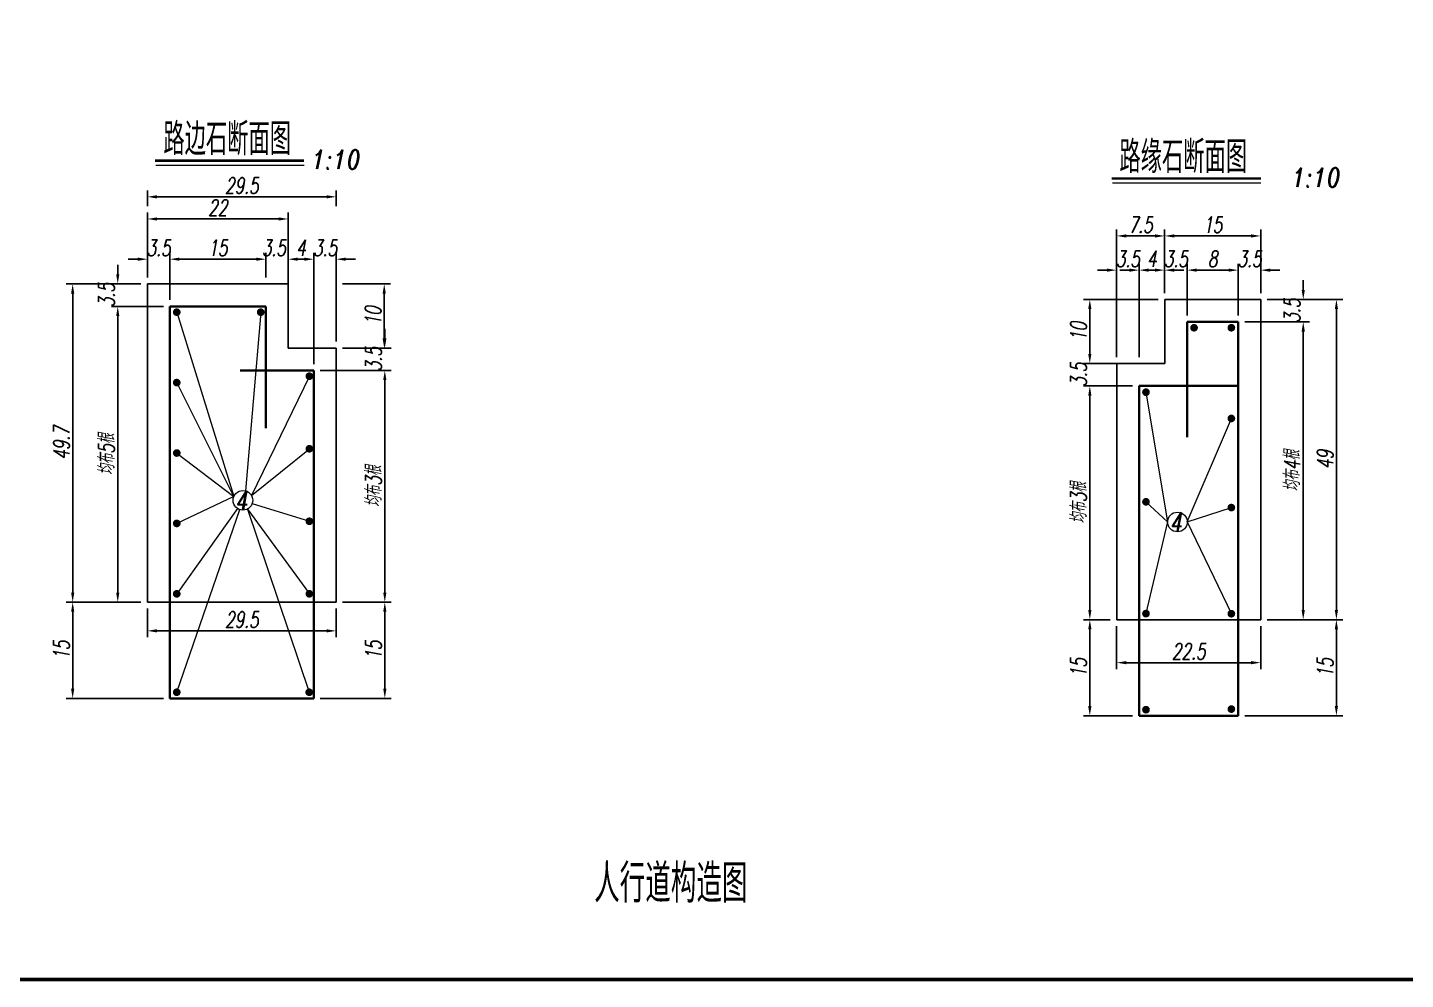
# Model space of a CAD drawing. Header units: millimetres. Extents: x -24082 to -8318, y -18393 to -12453.
# Drawn here: x -17461.1 to -17245.9, y -12750.1 to -12601.5 of the extents above; entities that cross this region are included whole.
import ezdxf
from ezdxf.enums import TextEntityAlignment as Align

# ---------------------------------------------------------------- set-up
doc = ezdxf.new("R2010")
doc.units = ezdxf.units.MM
doc.header["$LTSCALE"] = 12
doc.layers.add('TK', color=2, linetype='Continuous')
doc.layers.add('图框', color=5, linetype='Continuous')
doc.layers.add('表格_文字', color=3, linetype='Continuous', lineweight=13)
doc.layers.add('钢筋线', color=5, linetype='Continuous', lineweight=35)
doc.styles.add('ffdb', font='italc1.shx', dxfattribs={"width": 0.7, "bigfont": 'fsdb.shx'})
doc.styles.add('tk', font='fsdb_e.shx', dxfattribs={"width": 0.75, "bigfont": 'fsdb.shx'})
doc.dimstyles.new('比例10', dxfattribs={"dimtxt": 2.5, "dimasz": 1.5, "dimexe": 1, "dimexo": 1, "dimgap": 0.5, "dimtad": 1, "dimdec": 1, "dimdsep": 46, "dimtxsty": 'ffdb', "dimcen": 0, "dimclrd": 3, "dimclre": 3, "dimclrt": 3, "dimadec": 0, "dimazin": 0, "dimtfac": 2.5, "dimtdec": 1, "dimtofl": 0, "dimtmove": 0, "dimatfit": 3, "dimfxl": 1, "dimtolj": 1, "dimtzin": 0, "dimarcsym": 0})

# ---------------------------------------------------------------- blocks, each defined once
blk = doc.blocks.new('*D564')
at = {"color": 3, "lineweight": -2, "ltscale": 10}
for p, q in [((-17442.39, -12640.51), (-17442.39, -12636.64)), ((-17438.89, -12644.01), (-17438.89, -12636.64)), ((-17443.89, -12637.64), (-17445.39, -12637.64)), ((-17437.39, -12637.64), (-17435.89, -12637.64))]:
    blk.add_line(p, q, dxfattribs=at)
at = {"color": 3, "ltscale": 10}
for points in [[(-17443.89, -12637.39), (-17443.89, -12637.89), (-17442.39, -12637.64)], [(-17437.39, -12637.39), (-17437.39, -12637.89), (-17438.89, -12637.64)]]:
    blk.add_solid(points, dxfattribs=at)
at = {"layer": 'Defpoints', "color": 0, "ltscale": 10}
for p in [(-17438.89, -12637.64), (-17442.39, -12641.51), (-17438.89, -12645.01)]:
    blk.add_point(p, dxfattribs=at)
at = {"color": 3, "ltscale": 10, "insert": (-17440.64, -12635.89), "char_height": 2.5, "attachment_point": 5, "style": 'ffdb'}
blk.add_mtext('\\A1;3.5', dxfattribs=at)
blk = doc.blocks.new('*D565')
at = {"color": 3, "lineweight": -2, "ltscale": 10}
for p, q in [((-17438.89, -12644.01), (-17438.89, -12636.64)), ((-17423.89, -12640.51), (-17423.89, -12636.64)), ((-17437.39, -12637.64), (-17425.39, -12637.64))]:
    blk.add_line(p, q, dxfattribs=at)
at = {"color": 3, "ltscale": 10}
for points in [[(-17437.39, -12637.39), (-17437.39, -12637.89), (-17438.89, -12637.64)], [(-17425.39, -12637.39), (-17425.39, -12637.89), (-17423.89, -12637.64)]]:
    blk.add_solid(points, dxfattribs=at)
at = {"layer": 'Defpoints', "color": 0, "ltscale": 10}
for p in [(-17423.89, -12637.64), (-17423.89, -12641.51), (-17438.89, -12645.01)]:
    blk.add_point(p, dxfattribs=at)
at = {"color": 3, "ltscale": 10, "insert": (-17431.39, -12635.89), "char_height": 2.5, "attachment_point": 5, "style": 'ffdb'}
blk.add_mtext('\\A1;15', dxfattribs=at)
blk = doc.blocks.new('*D566')
at = {"color": 3, "lineweight": -2, "ltscale": 10}
for p, q in [((-17423.89, -12640.51), (-17423.89, -12636.64)), ((-17420.39, -12644.01), (-17420.39, -12636.64)), ((-17425.39, -12637.64), (-17426.89, -12637.64)), ((-17418.89, -12637.64), (-17417.39, -12637.64))]:
    blk.add_line(p, q, dxfattribs=at)
at = {"color": 3, "ltscale": 10}
for points in [[(-17425.39, -12637.39), (-17425.39, -12637.89), (-17423.89, -12637.64)], [(-17418.89, -12637.39), (-17418.89, -12637.89), (-17420.39, -12637.64)]]:
    blk.add_solid(points, dxfattribs=at)
at = {"layer": 'Defpoints', "color": 0, "ltscale": 10}
for p in [(-17423.89, -12637.64), (-17423.89, -12641.51), (-17420.39, -12645.01)]:
    blk.add_point(p, dxfattribs=at)
at = {"color": 3, "ltscale": 10, "insert": (-17422.64, -12635.89), "char_height": 2.5, "attachment_point": 5, "style": 'ffdb'}
blk.add_mtext('\\A1;3.5', dxfattribs=at)
blk = doc.blocks.new('*D567')
at = {"color": 3, "lineweight": -2, "ltscale": 10}
for p, q in [((-17447.02, -12640.01), (-17447.02, -12638.51)), ((-17443.39, -12641.51), (-17448.02, -12641.51)), ((-17439.89, -12645.01), (-17448.02, -12645.01)), ((-17447.02, -12646.51), (-17447.02, -12648.01))]:
    blk.add_line(p, q, dxfattribs=at)
at = {"color": 3, "ltscale": 10}
for points in [[(-17447.27, -12640.01), (-17446.77, -12640.01), (-17447.02, -12641.51)], [(-17447.27, -12646.51), (-17446.77, -12646.51), (-17447.02, -12645.01)]]:
    blk.add_solid(points, dxfattribs=at)
at = {"layer": 'Defpoints', "color": 0, "ltscale": 10}
for p in [(-17442.39, -12641.51), (-17447.02, -12645.01), (-17438.89, -12645.01)]:
    blk.add_point(p, dxfattribs=at)
at = {"color": 3, "ltscale": 10, "insert": (-17448.77, -12643.26), "char_height": 2.5, "attachment_point": 5, "rotation": 90, "style": 'ffdb'}
blk.add_mtext('\\A1;3.5', dxfattribs=at)
blk = doc.blocks.new('*D568')
at = {"color": 3, "lineweight": -2, "ltscale": 10}
for p, q in [((-17439.89, -12645.01), (-17448.02, -12645.01)), ((-17447.02, -12646.51), (-17447.02, -12689.71)), ((-17443.39, -12691.21), (-17448.02, -12691.21))]:
    blk.add_line(p, q, dxfattribs=at)
at = {"color": 3, "ltscale": 10}
for points in [[(-17447.27, -12646.51), (-17446.77, -12646.51), (-17447.02, -12645.01)], [(-17447.27, -12689.71), (-17446.77, -12689.71), (-17447.02, -12691.21)]]:
    blk.add_solid(points, dxfattribs=at)
at = {"layer": 'Defpoints', "color": 0, "ltscale": 10}
for p in [(-17438.89, -12645.01), (-17447.02, -12691.21), (-17442.39, -12691.21)]:
    blk.add_point(p, dxfattribs=at)
at = {"color": 3, "ltscale": 10, "insert": (-17448.77, -12668.11), "char_height": 2.5, "attachment_point": 5, "rotation": 90, "style": 'ffdb'}
blk.add_mtext('\\A1;均布5根', dxfattribs=at)
blk = doc.blocks.new('*D569')
at = {"color": 3, "lineweight": -2, "ltscale": 10}
for p, q in [((-17443.39, -12691.21), (-17455.06, -12691.21)), ((-17454.06, -12692.71), (-17454.06, -12704.73)), ((-17439.89, -12706.23), (-17455.06, -12706.23))]:
    blk.add_line(p, q, dxfattribs=at)
at = {"color": 3, "ltscale": 10}
for points in [[(-17454.31, -12692.71), (-17453.81, -12692.71), (-17454.06, -12691.21)], [(-17454.31, -12704.73), (-17453.81, -12704.73), (-17454.06, -12706.23)]]:
    blk.add_solid(points, dxfattribs=at)
at = {"layer": 'Defpoints', "color": 0, "ltscale": 10}
for p in [(-17442.39, -12691.21), (-17454.06, -12706.23), (-17438.89, -12706.23)]:
    blk.add_point(p, dxfattribs=at)
at = {"color": 3, "ltscale": 10, "insert": (-17455.81, -12698.72), "char_height": 2.5, "attachment_point": 5, "rotation": 90, "style": 'ffdb'}
blk.add_mtext('\\A1;15', dxfattribs=at)
blk = doc.blocks.new('*D570')
at = {"color": 3, "lineweight": -2, "ltscale": 10}
for p, q in [((-17270.98, -12647.44), (-17260.83, -12647.44)), ((-17261.83, -12648.94), (-17261.83, -12692.44)), ((-17267.48, -12693.94), (-17260.83, -12693.94))]:
    blk.add_line(p, q, dxfattribs=at)
at = {"color": 3, "ltscale": 10}
for points in [[(-17262.08, -12648.94), (-17261.58, -12648.94), (-17261.83, -12647.44)], [(-17262.08, -12692.44), (-17261.58, -12692.44), (-17261.83, -12693.94)]]:
    blk.add_solid(points, dxfattribs=at)
at = {"layer": 'Defpoints', "color": 0, "ltscale": 10}
for p in [(-17271.98, -12647.44), (-17268.48, -12693.94), (-17261.83, -12693.94)]:
    blk.add_point(p, dxfattribs=at)
at = {"color": 3, "ltscale": 10, "insert": (-17263.58, -12670.69), "char_height": 2.5, "attachment_point": 5, "rotation": 90, "style": 'ffdb'}
blk.add_mtext('\\A1;均布4根', dxfattribs=at)
blk = doc.blocks.new('*D571')
at = {"color": 3, "lineweight": -2, "ltscale": 10}
for p, q in [((-17267.48, -12693.94), (-17255.65, -12693.94)), ((-17256.65, -12695.44), (-17256.65, -12707.44)), ((-17270.98, -12708.94), (-17255.65, -12708.94))]:
    blk.add_line(p, q, dxfattribs=at)
at = {"color": 3, "ltscale": 10}
for points in [[(-17256.9, -12695.44), (-17256.4, -12695.44), (-17256.65, -12693.94)], [(-17256.9, -12707.44), (-17256.4, -12707.44), (-17256.65, -12708.94)]]:
    blk.add_solid(points, dxfattribs=at)
at = {"layer": 'Defpoints', "color": 0, "ltscale": 10}
for p in [(-17268.48, -12693.94), (-17271.98, -12708.94), (-17256.65, -12708.94)]:
    blk.add_point(p, dxfattribs=at)
at = {"color": 3, "ltscale": 10, "insert": (-17258.4, -12701.44), "char_height": 2.5, "attachment_point": 5, "rotation": 90, "style": 'ffdb'}
blk.add_mtext('\\A1;15', dxfattribs=at)
blk = doc.blocks.new('*D572')
at = {"color": 3, "lineweight": -2, "ltscale": 10}
for p, q in [((-17405.3, -12650.01), (-17405.3, -12648.51)), ((-17404.39, -12651.51), (-17404.3, -12651.51)), ((-17415.39, -12655.01), (-17404.3, -12655.01)), ((-17405.3, -12656.51), (-17405.3, -12658.01))]:
    blk.add_line(p, q, dxfattribs=at)
at = {"color": 3, "ltscale": 10}
for points in [[(-17405.55, -12650.01), (-17405.05, -12650.01), (-17405.3, -12651.51)], [(-17405.55, -12656.51), (-17405.05, -12656.51), (-17405.3, -12655.01)]]:
    blk.add_solid(points, dxfattribs=at)
at = {"layer": 'Defpoints', "color": 0, "ltscale": 10}
for p in [(-17405.39, -12651.51), (-17416.39, -12655.01), (-17405.3, -12655.01)]:
    blk.add_point(p, dxfattribs=at)
at = {"color": 3, "ltscale": 10, "insert": (-17407.05, -12653.26), "char_height": 2.5, "attachment_point": 5, "rotation": 90, "style": 'ffdb'}
blk.add_mtext('\\A1;3.5', dxfattribs=at)
blk = doc.blocks.new('*D573')
at = {"color": 3, "lineweight": -2, "ltscale": 10}
for p, q in [((-17415.39, -12655.01), (-17404.3, -12655.01)), ((-17405.3, -12656.51), (-17405.3, -12689.71)), ((-17411.89, -12691.21), (-17404.3, -12691.21))]:
    blk.add_line(p, q, dxfattribs=at)
at = {"color": 3, "ltscale": 10}
for points in [[(-17405.55, -12656.51), (-17405.05, -12656.51), (-17405.3, -12655.01)], [(-17405.55, -12689.71), (-17405.05, -12689.71), (-17405.3, -12691.21)]]:
    blk.add_solid(points, dxfattribs=at)
at = {"layer": 'Defpoints', "color": 0, "ltscale": 10}
for p in [(-17416.39, -12655.01), (-17412.89, -12691.21), (-17405.3, -12691.21)]:
    blk.add_point(p, dxfattribs=at)
at = {"color": 3, "ltscale": 10, "insert": (-17407.05, -12673.11), "char_height": 2.5, "attachment_point": 5, "rotation": 90, "style": 'ffdb'}
blk.add_mtext('\\A1;均布3根', dxfattribs=at)
blk = doc.blocks.new('*D574')
at = {"color": 3, "lineweight": -2, "ltscale": 10}
for p, q in [((-17411.89, -12691.21), (-17404.3, -12691.21)), ((-17405.3, -12692.71), (-17405.3, -12704.73)), ((-17415.39, -12706.23), (-17404.3, -12706.23))]:
    blk.add_line(p, q, dxfattribs=at)
at = {"color": 3, "ltscale": 10}
for points in [[(-17405.55, -12692.71), (-17405.05, -12692.71), (-17405.3, -12691.21)], [(-17405.55, -12704.73), (-17405.05, -12704.73), (-17405.3, -12706.23)]]:
    blk.add_solid(points, dxfattribs=at)
at = {"layer": 'Defpoints', "color": 0, "ltscale": 10}
for p in [(-17412.89, -12691.21), (-17416.39, -12706.23), (-17405.3, -12706.23)]:
    blk.add_point(p, dxfattribs=at)
at = {"color": 3, "ltscale": 10, "insert": (-17407.05, -12698.72), "char_height": 2.5, "attachment_point": 5, "rotation": 90, "style": 'ffdb'}
blk.add_mtext('\\A1;15', dxfattribs=at)
blk = doc.blocks.new('*D575')
at = {"color": 3, "lineweight": -2, "ltscale": 10}
for p, q in [((-17295.17, -12652.44), (-17295.17, -12650.94)), ((-17291.98, -12653.94), (-17296.17, -12653.94)), ((-17288.48, -12657.44), (-17296.17, -12657.44)), ((-17295.17, -12658.94), (-17295.17, -12660.44))]:
    blk.add_line(p, q, dxfattribs=at)
at = {"color": 3, "ltscale": 10}
for points in [[(-17295.42, -12652.44), (-17294.92, -12652.44), (-17295.17, -12653.94)], [(-17295.42, -12658.94), (-17294.92, -12658.94), (-17295.17, -12657.44)]]:
    blk.add_solid(points, dxfattribs=at)
at = {"layer": 'Defpoints', "color": 0, "ltscale": 10}
for p in [(-17290.98, -12653.94), (-17295.17, -12657.44), (-17287.48, -12657.44)]:
    blk.add_point(p, dxfattribs=at)
at = {"color": 3, "ltscale": 10, "insert": (-17296.92, -12655.69), "char_height": 2.5, "attachment_point": 5, "rotation": 90, "style": 'ffdb'}
blk.add_mtext('\\A1;3.5', dxfattribs=at)
blk = doc.blocks.new('*D576')
at = {"color": 3, "lineweight": -2, "ltscale": 10}
for p, q in [((-17288.48, -12657.44), (-17296.17, -12657.44)), ((-17295.17, -12658.94), (-17295.17, -12692.44)), ((-17291.98, -12693.94), (-17296.17, -12693.94))]:
    blk.add_line(p, q, dxfattribs=at)
at = {"color": 3, "ltscale": 10}
for points in [[(-17295.42, -12658.94), (-17294.92, -12658.94), (-17295.17, -12657.44)], [(-17295.42, -12692.44), (-17294.92, -12692.44), (-17295.17, -12693.94)]]:
    blk.add_solid(points, dxfattribs=at)
at = {"layer": 'Defpoints', "color": 0, "ltscale": 10}
for p in [(-17287.48, -12657.44), (-17295.17, -12693.94), (-17290.98, -12693.94)]:
    blk.add_point(p, dxfattribs=at)
at = {"color": 3, "ltscale": 10, "insert": (-17296.92, -12675.69), "char_height": 2.5, "attachment_point": 5, "rotation": 90, "style": 'ffdb'}
blk.add_mtext('\\A1;均布3根', dxfattribs=at)
blk = doc.blocks.new('*D577')
at = {"color": 3, "lineweight": -2, "ltscale": 10}
for p, q in [((-17291.98, -12693.94), (-17296.17, -12693.94)), ((-17295.17, -12695.44), (-17295.17, -12707.44)), ((-17288.48, -12708.94), (-17296.17, -12708.94))]:
    blk.add_line(p, q, dxfattribs=at)
at = {"color": 3, "ltscale": 10}
for points in [[(-17295.42, -12695.44), (-17294.92, -12695.44), (-17295.17, -12693.94)], [(-17295.42, -12707.44), (-17294.92, -12707.44), (-17295.17, -12708.94)]]:
    blk.add_solid(points, dxfattribs=at)
at = {"layer": 'Defpoints', "color": 0, "ltscale": 10}
for p in [(-17290.98, -12693.94), (-17295.17, -12708.94), (-17287.48, -12708.94)]:
    blk.add_point(p, dxfattribs=at)
at = {"color": 3, "ltscale": 10, "insert": (-17296.92, -12701.44), "char_height": 2.5, "attachment_point": 5, "rotation": 90, "style": 'ffdb'}
blk.add_mtext('\\A1;15', dxfattribs=at)
blk = doc.blocks.new('*D530')
at = {"color": 3, "lineweight": -2, "ltscale": 10}
for p, q in [((-17290.98, -12652.94), (-17290.98, -12638.35)), ((-17287.48, -12652.94), (-17287.48, -12638.35)), ((-17292.48, -12639.35), (-17293.98, -12639.35)), ((-17285.98, -12639.35), (-17284.48, -12639.35))]:
    blk.add_line(p, q, dxfattribs=at)
at = {"color": 3, "ltscale": 10}
for points in [[(-17292.48, -12639.1), (-17292.48, -12639.6), (-17290.98, -12639.35)], [(-17285.98, -12639.1), (-17285.98, -12639.6), (-17287.48, -12639.35)]]:
    blk.add_solid(points, dxfattribs=at)
at = {"layer": 'Defpoints', "color": 0, "ltscale": 10}
for p in [(-17287.48, -12639.35), (-17290.98, -12653.94), (-17287.48, -12653.94)]:
    blk.add_point(p, dxfattribs=at)
at = {"color": 3, "ltscale": 10, "insert": (-17289.23, -12637.6), "char_height": 2.5, "attachment_point": 5, "style": 'ffdb'}
blk.add_mtext('\\A1;3.5', dxfattribs=at)
blk = doc.blocks.new('*D531')
at = {"color": 3, "lineweight": -2, "ltscale": 10}
for p, q in [((-17287.48, -12651.94), (-17287.48, -12638.35)), ((-17283.48, -12642.94), (-17283.48, -12638.35)), ((-17288.98, -12639.35), (-17290.48, -12639.35)), ((-17281.98, -12639.35), (-17280.48, -12639.35))]:
    blk.add_line(p, q, dxfattribs=at)
at = {"color": 3, "ltscale": 10}
for points in [[(-17288.98, -12639.1), (-17288.98, -12639.6), (-17287.48, -12639.35)], [(-17281.98, -12639.1), (-17281.98, -12639.6), (-17283.48, -12639.35)]]:
    blk.add_solid(points, dxfattribs=at)
at = {"layer": 'Defpoints', "color": 0, "ltscale": 10}
for p in [(-17283.48, -12639.35), (-17283.48, -12643.94), (-17287.48, -12652.94)]:
    blk.add_point(p, dxfattribs=at)
at = {"color": 3, "ltscale": 10, "insert": (-17285.48, -12637.6), "char_height": 2.5, "attachment_point": 5, "style": 'ffdb'}
blk.add_mtext('\\A1;4', dxfattribs=at)
blk = doc.blocks.new('*D578')
at = {"color": 3, "lineweight": -2, "ltscale": 10}
for p, q in [((-17279.98, -12646.44), (-17279.98, -12638.35)), ((-17271.98, -12646.44), (-17271.98, -12638.35)), ((-17278.48, -12639.35), (-17273.48, -12639.35))]:
    blk.add_line(p, q, dxfattribs=at)
at = {"color": 3, "ltscale": 10}
for points in [[(-17278.48, -12639.1), (-17278.48, -12639.6), (-17279.98, -12639.35)], [(-17273.48, -12639.1), (-17273.48, -12639.6), (-17271.98, -12639.35)]]:
    blk.add_solid(points, dxfattribs=at)
at = {"layer": 'Defpoints', "color": 0, "ltscale": 10}
for p in [(-17271.98, -12639.35), (-17279.98, -12647.44), (-17271.98, -12647.44)]:
    blk.add_point(p, dxfattribs=at)
at = {"color": 3, "ltscale": 10, "insert": (-17275.98, -12637.6), "char_height": 2.5, "attachment_point": 5, "style": 'ffdb'}
blk.add_mtext('\\A1;8', dxfattribs=at)
blk = doc.blocks.new('*D579')
at = {"color": 3, "lineweight": -2, "ltscale": 10}
for p, q in [((-17271.98, -12646.44), (-17271.98, -12638.35)), ((-17268.48, -12642.94), (-17268.48, -12638.35)), ((-17273.48, -12639.35), (-17274.98, -12639.35)), ((-17266.98, -12639.35), (-17265.48, -12639.35))]:
    blk.add_line(p, q, dxfattribs=at)
at = {"color": 3, "ltscale": 10}
for points in [[(-17273.48, -12639.1), (-17273.48, -12639.6), (-17271.98, -12639.35)], [(-17266.98, -12639.1), (-17266.98, -12639.6), (-17268.48, -12639.35)]]:
    blk.add_solid(points, dxfattribs=at)
at = {"layer": 'Defpoints', "color": 0, "ltscale": 10}
for p in [(-17268.48, -12639.35), (-17268.48, -12643.94), (-17271.98, -12647.44)]:
    blk.add_point(p, dxfattribs=at)
at = {"color": 3, "ltscale": 10, "insert": (-17270.23, -12637.6), "char_height": 2.5, "attachment_point": 5, "style": 'ffdb'}
blk.add_mtext('\\A1;3.5', dxfattribs=at)
blk = doc.blocks.new('*D532')
at = {"color": 3, "lineweight": -2, "ltscale": 10}
for p, q in [((-17283.48, -12642.94), (-17283.48, -12638.35)), ((-17279.98, -12642.94), (-17279.98, -12638.35)), ((-17284.98, -12639.35), (-17286.48, -12639.35)), ((-17278.48, -12639.35), (-17276.98, -12639.35))]:
    blk.add_line(p, q, dxfattribs=at)
at = {"color": 3, "ltscale": 10}
for points in [[(-17284.98, -12639.1), (-17284.98, -12639.6), (-17283.48, -12639.35)], [(-17278.48, -12639.1), (-17278.48, -12639.6), (-17279.98, -12639.35)]]:
    blk.add_solid(points, dxfattribs=at)
at = {"layer": 'Defpoints', "color": 0, "ltscale": 10}
for p in [(-17279.98, -12639.35), (-17283.48, -12643.94), (-17279.98, -12643.94)]:
    blk.add_point(p, dxfattribs=at)
at = {"color": 3, "ltscale": 10, "insert": (-17281.73, -12637.6), "char_height": 2.5, "attachment_point": 5, "style": 'ffdb'}
blk.add_mtext('\\A1;3.5', dxfattribs=at)
blk = doc.blocks.new('*D533')
at = {"color": 3, "lineweight": -2, "ltscale": 10}
for p, q in [((-17416.39, -12654.01), (-17416.39, -12636.64)), ((-17412.89, -12650.51), (-17412.89, -12636.64)), ((-17417.89, -12637.64), (-17419.39, -12637.64)), ((-17411.39, -12637.64), (-17409.89, -12637.64))]:
    blk.add_line(p, q, dxfattribs=at)
at = {"color": 3, "ltscale": 10}
for points in [[(-17417.89, -12637.39), (-17417.89, -12637.89), (-17416.39, -12637.64)], [(-17411.39, -12637.39), (-17411.39, -12637.89), (-17412.89, -12637.64)]]:
    blk.add_solid(points, dxfattribs=at)
at = {"layer": 'Defpoints', "color": 0, "ltscale": 10}
for p in [(-17412.89, -12637.64), (-17412.89, -12651.51), (-17416.39, -12655.01)]:
    blk.add_point(p, dxfattribs=at)
at = {"color": 3, "ltscale": 10, "insert": (-17414.64, -12635.89), "char_height": 2.5, "attachment_point": 5, "style": 'ffdb'}
blk.add_mtext('\\A1;3.5', dxfattribs=at)
blk = doc.blocks.new('*D580')
at = {"color": 3, "lineweight": -2, "ltscale": 10}
for p, q in [((-17442.39, -12640.51), (-17442.39, -12630.36)), ((-17420.39, -12640.51), (-17420.39, -12630.36)), ((-17440.89, -12631.36), (-17421.89, -12631.36))]:
    blk.add_line(p, q, dxfattribs=at)
at = {"color": 3, "ltscale": 10}
for points in [[(-17440.89, -12631.11), (-17440.89, -12631.61), (-17442.39, -12631.36)], [(-17421.89, -12631.11), (-17421.89, -12631.61), (-17420.39, -12631.36)]]:
    blk.add_solid(points, dxfattribs=at)
at = {"layer": 'Defpoints', "color": 0, "ltscale": 10}
for p in [(-17420.39, -12631.36), (-17442.39, -12641.51), (-17420.39, -12641.51)]:
    blk.add_point(p, dxfattribs=at)
at = {"color": 3, "ltscale": 10, "insert": (-17431.39, -12629.61), "char_height": 2.5, "attachment_point": 5, "style": 'ffdb'}
blk.add_mtext('\\A1;22', dxfattribs=at)
blk = doc.blocks.new('*D534')
at = {"color": 3, "lineweight": -2, "ltscale": 10}
for p, q in [((-17411.89, -12641.51), (-17404.39, -12641.51)), ((-17405.39, -12643.01), (-17405.39, -12650.01)), ((-17411.89, -12651.51), (-17404.39, -12651.51))]:
    blk.add_line(p, q, dxfattribs=at)
at = {"color": 3, "ltscale": 10}
for points in [[(-17405.64, -12643.01), (-17405.14, -12643.01), (-17405.39, -12641.51)], [(-17405.64, -12650.01), (-17405.14, -12650.01), (-17405.39, -12651.51)]]:
    blk.add_solid(points, dxfattribs=at)
at = {"layer": 'Defpoints', "color": 0, "ltscale": 10}
for p in [(-17412.89, -12641.51), (-17412.89, -12651.51), (-17405.39, -12651.51)]:
    blk.add_point(p, dxfattribs=at)
at = {"color": 3, "ltscale": 10, "insert": (-17407.14, -12646.51), "char_height": 2.5, "attachment_point": 5, "rotation": 90, "style": 'ffdb'}
blk.add_mtext('\\A1;10', dxfattribs=at)
blk = doc.blocks.new('*D581')
at = {"color": 3, "lineweight": -2, "ltscale": 10}
for p, q in [((-17284.48, -12643.94), (-17296.17, -12643.94)), ((-17295.17, -12645.44), (-17295.17, -12652.44)), ((-17284.48, -12653.94), (-17296.17, -12653.94))]:
    blk.add_line(p, q, dxfattribs=at)
at = {"color": 3, "ltscale": 10}
for points in [[(-17295.42, -12645.44), (-17294.92, -12645.44), (-17295.17, -12643.94)], [(-17295.42, -12652.44), (-17294.92, -12652.44), (-17295.17, -12653.94)]]:
    blk.add_solid(points, dxfattribs=at)
at = {"layer": 'Defpoints', "color": 0, "ltscale": 10}
for p in [(-17283.48, -12643.94), (-17295.17, -12653.94), (-17283.48, -12653.94)]:
    blk.add_point(p, dxfattribs=at)
at = {"color": 3, "ltscale": 10, "insert": (-17296.92, -12648.94), "char_height": 2.5, "attachment_point": 5, "rotation": 90, "style": 'ffdb'}
blk.add_mtext('\\A1;10', dxfattribs=at)
blk = doc.blocks.new('*D535')
at = {"color": 3, "lineweight": -2, "ltscale": 10}
for p, q in [((-17261.83, -12642.44), (-17261.83, -12640.94)), ((-17267.48, -12643.94), (-17260.83, -12643.94)), ((-17267.48, -12647.44), (-17260.83, -12647.44)), ((-17261.83, -12648.94), (-17261.83, -12650.44))]:
    blk.add_line(p, q, dxfattribs=at)
at = {"color": 3, "ltscale": 10}
for points in [[(-17262.08, -12642.44), (-17261.58, -12642.44), (-17261.83, -12643.94)], [(-17262.08, -12648.94), (-17261.58, -12648.94), (-17261.83, -12647.44)]]:
    blk.add_solid(points, dxfattribs=at)
at = {"layer": 'Defpoints', "color": 0, "ltscale": 10}
for p in [(-17268.48, -12643.94), (-17268.48, -12647.44), (-17261.83, -12647.44)]:
    blk.add_point(p, dxfattribs=at)
at = {"color": 3, "ltscale": 10, "insert": (-17263.58, -12645.69), "char_height": 2.5, "attachment_point": 5, "rotation": 90, "style": 'ffdb'}
blk.add_mtext('\\A1;3.5', dxfattribs=at)
blk = doc.blocks.new('*D536')
at = {"color": 3, "lineweight": -2, "ltscale": 10}
for p, q in [((-17290.98, -12638.35), (-17290.98, -12633.01)), ((-17289.48, -12634.01), (-17284.98, -12634.01)), ((-17283.48, -12638.35), (-17283.48, -12633.01))]:
    blk.add_line(p, q, dxfattribs=at)
at = {"color": 3, "ltscale": 10}
for points in [[(-17289.48, -12633.76), (-17289.48, -12634.26), (-17290.98, -12634.01)], [(-17284.98, -12633.76), (-17284.98, -12634.26), (-17283.48, -12634.01)]]:
    blk.add_solid(points, dxfattribs=at)
at = {"layer": 'Defpoints', "color": 0, "ltscale": 10}
for p in [(-17283.48, -12634.01), (-17290.98, -12639.35), (-17283.48, -12639.35)]:
    blk.add_point(p, dxfattribs=at)
at = {"color": 3, "ltscale": 10, "insert": (-17287.23, -12632.26), "char_height": 2.5, "attachment_point": 5, "style": 'ffdb'}
blk.add_mtext('\\A1;7.5', dxfattribs=at)
blk = doc.blocks.new('*D537')
at = {"color": 3, "lineweight": -2, "ltscale": 10}
for p, q in [((-17283.48, -12638.35), (-17283.48, -12633.01)), ((-17281.98, -12634.01), (-17269.98, -12634.01)), ((-17268.48, -12638.35), (-17268.48, -12633.01))]:
    blk.add_line(p, q, dxfattribs=at)
at = {"color": 3, "ltscale": 10}
for points in [[(-17281.98, -12633.76), (-17281.98, -12634.26), (-17283.48, -12634.01)], [(-17269.98, -12633.76), (-17269.98, -12634.26), (-17268.48, -12634.01)]]:
    blk.add_solid(points, dxfattribs=at)
at = {"layer": 'Defpoints', "color": 0, "ltscale": 10}
for p in [(-17268.48, -12634.01), (-17283.48, -12639.35), (-17268.48, -12639.35)]:
    blk.add_point(p, dxfattribs=at)
at = {"color": 3, "ltscale": 10, "insert": (-17275.98, -12632.26), "char_height": 2.5, "attachment_point": 5, "style": 'ffdb'}
blk.add_mtext('\\A1;15', dxfattribs=at)
blk = doc.blocks.new('*D538')
at = {"color": 3, "lineweight": -2, "ltscale": 10}
for p, q in [((-17442.39, -12692.21), (-17442.39, -12696.68)), ((-17412.89, -12692.21), (-17412.89, -12696.68)), ((-17440.89, -12695.68), (-17414.39, -12695.68))]:
    blk.add_line(p, q, dxfattribs=at)
at = {"color": 3, "ltscale": 10}
for points in [[(-17440.89, -12695.43), (-17440.89, -12695.93), (-17442.39, -12695.68)], [(-17414.39, -12695.43), (-17414.39, -12695.93), (-17412.89, -12695.68)]]:
    blk.add_solid(points, dxfattribs=at)
at = {"layer": 'Defpoints', "color": 0, "ltscale": 10}
for p in [(-17442.39, -12691.21), (-17412.89, -12691.21), (-17412.89, -12695.68)]:
    blk.add_point(p, dxfattribs=at)
at = {"color": 3, "ltscale": 10, "insert": (-17427.64, -12693.93), "char_height": 2.5, "attachment_point": 5, "style": 'ffdb'}
blk.add_mtext('\\A1;29.5', dxfattribs=at)
blk = doc.blocks.new('*D539')
at = {"color": 3, "lineweight": -2, "ltscale": 10}
for p, q in [((-17290.98, -12694.94), (-17290.98, -12701.65)), ((-17268.48, -12694.94), (-17268.48, -12701.65)), ((-17289.48, -12700.65), (-17269.98, -12700.65))]:
    blk.add_line(p, q, dxfattribs=at)
at = {"color": 3, "ltscale": 10}
for points in [[(-17289.48, -12700.4), (-17289.48, -12700.9), (-17290.98, -12700.65)], [(-17269.98, -12700.4), (-17269.98, -12700.9), (-17268.48, -12700.65)]]:
    blk.add_solid(points, dxfattribs=at)
at = {"layer": 'Defpoints', "color": 0, "ltscale": 10}
for p in [(-17290.98, -12693.94), (-17268.48, -12693.94), (-17268.48, -12700.65)]:
    blk.add_point(p, dxfattribs=at)
at = {"color": 3, "ltscale": 10, "insert": (-17279.73, -12698.9), "char_height": 2.5, "attachment_point": 5, "style": 'ffdb'}
blk.add_mtext('\\A1;22.5', dxfattribs=at)
blk = doc.blocks.new('*D582')
at = {"color": 3, "lineweight": -2, "ltscale": 10}
for p, q in [((-17267.48, -12643.94), (-17255.65, -12643.94)), ((-17256.65, -12645.44), (-17256.65, -12692.44)), ((-17267.48, -12693.94), (-17255.65, -12693.94))]:
    blk.add_line(p, q, dxfattribs=at)
at = {"color": 3, "ltscale": 10}
for points in [[(-17256.9, -12645.44), (-17256.4, -12645.44), (-17256.65, -12643.94)], [(-17256.9, -12692.44), (-17256.4, -12692.44), (-17256.65, -12693.94)]]:
    blk.add_solid(points, dxfattribs=at)
at = {"layer": 'Defpoints', "color": 0, "ltscale": 10}
for p in [(-17268.48, -12643.94), (-17268.48, -12693.94), (-17256.65, -12693.94)]:
    blk.add_point(p, dxfattribs=at)
at = {"color": 3, "ltscale": 10, "insert": (-17258.4, -12668.94), "char_height": 2.5, "attachment_point": 5, "rotation": 90, "style": 'ffdb'}
blk.add_mtext('\\A1;49', dxfattribs=at)
blk = doc.blocks.new('*D643')
at = {"color": 3, "lineweight": -2, "ltscale": 10}
for p, q in [((-17420.39, -12640.51), (-17420.39, -12636.64)), ((-17416.39, -12640.51), (-17416.39, -12636.64)), ((-17418.89, -12637.64), (-17417.89, -12637.64))]:
    blk.add_line(p, q, dxfattribs=at)
at = {"color": 3, "ltscale": 10}
for points in [[(-17418.89, -12637.39), (-17418.89, -12637.89), (-17420.39, -12637.64)], [(-17417.89, -12637.39), (-17417.89, -12637.89), (-17416.39, -12637.64)]]:
    blk.add_solid(points, dxfattribs=at)
at = {"layer": 'Defpoints', "color": 0, "ltscale": 10}
for p in [(-17416.39, -12637.64), (-17420.39, -12641.51), (-17416.39, -12641.51)]:
    blk.add_point(p, dxfattribs=at)
at = {"color": 3, "ltscale": 10, "insert": (-17418.39, -12635.89), "char_height": 2.5, "attachment_point": 5, "style": 'ffdb'}
blk.add_mtext('\\A1;4', dxfattribs=at)
blk = doc.blocks.new('*D644')
at = {"color": 3, "lineweight": -2, "ltscale": 10}
for p, q in [((-17443.39, -12641.51), (-17455.06, -12641.51)), ((-17454.06, -12689.71), (-17454.06, -12643.01)), ((-17443.39, -12691.21), (-17455.06, -12691.21))]:
    blk.add_line(p, q, dxfattribs=at)
at = {"color": 3, "ltscale": 10}
for points in [[(-17454.31, -12643.01), (-17453.81, -12643.01), (-17454.06, -12641.51)], [(-17454.31, -12689.71), (-17453.81, -12689.71), (-17454.06, -12691.21)]]:
    blk.add_solid(points, dxfattribs=at)
at = {"layer": 'Defpoints', "color": 0, "ltscale": 10}
for p in [(-17454.06, -12641.51), (-17442.39, -12641.51), (-17442.39, -12691.21)]:
    blk.add_point(p, dxfattribs=at)
at = {"color": 3, "ltscale": 10, "insert": (-17455.81, -12666.36), "char_height": 2.5, "attachment_point": 5, "rotation": 90, "style": 'ffdb'}
blk.add_mtext('\\A1;49.7', dxfattribs=at)
blk = doc.blocks.new('*D645')
at = {"color": 3, "lineweight": -2, "ltscale": 10}
for p, q in [((-17442.39, -12629.36), (-17442.39, -12626.9)), ((-17440.89, -12627.9), (-17414.39, -12627.9)), ((-17412.89, -12629.36), (-17412.89, -12626.9))]:
    blk.add_line(p, q, dxfattribs=at)
at = {"color": 3, "ltscale": 10}
for points in [[(-17440.89, -12627.65), (-17440.89, -12628.15), (-17442.39, -12627.9)], [(-17414.39, -12627.65), (-17414.39, -12628.15), (-17412.89, -12627.9)]]:
    blk.add_solid(points, dxfattribs=at)
at = {"layer": 'Defpoints', "color": 0, "ltscale": 10}
for p in [(-17412.89, -12627.9), (-17442.39, -12630.36), (-17412.89, -12630.36)]:
    blk.add_point(p, dxfattribs=at)
at = {"color": 3, "ltscale": 10, "insert": (-17427.64, -12626.15), "char_height": 2.5, "attachment_point": 5, "style": 'ffdb'}
blk.add_mtext('\\A1;29.5', dxfattribs=at)

msp = doc.modelspace()

# ---------------------------------------------------------------- linework, layer by layer
at = {"color": 4, "linetype": 'Continuous'}
msp.add_line((-17442.388, -12641.51), (-17420.388, -12641.51), dxfattribs=at)
at = {"const_width": 0.6}
msp.add_lwpolyline([(-17558.125, -12453.118), (-17138.125, -12453.118), (-17138.125, -12750.118), (-17558.125, -12750.118)], close=True, dxfattribs=at)
at = {"layer": 'TK', "color": 4, "linetype": 'Continuous'}
for p, q in [((-17442.388, -12641.51), (-17420.388, -12641.51)), ((-17442.388, -12641.51), (-17442.388, -12691.21)), ((-17420.388, -12641.51), (-17420.388, -12651.51)), ((-17268.475, -12643.936), (-17283.475, -12643.936)), ((-17283.475, -12643.936), (-17283.475, -12653.936)), ((-17268.475, -12643.936), (-17268.475, -12693.936)), ((-17420.388, -12651.51), (-17412.888, -12651.51)), ((-17412.888, -12651.51), (-17412.888, -12691.21)), ((-17290.975, -12653.936), (-17290.975, -12693.936)), ((-17283.475, -12653.936), (-17290.975, -12653.936)), ((-17442.388, -12691.21), (-17412.888, -12691.21)), ((-17268.475, -12693.936), (-17290.975, -12693.936))]:
    msp.add_line(p, q, dxfattribs=at)
at = {"layer": '图框', "color": 0}
msp.add_lwpolyline([(-17558.125, -12453.118), (-17138.125, -12453.118), (-17138.125, -12750.118), (-17558.125, -12750.118)], close=True, dxfattribs=at)
at = {"layer": '表格_文字'}
for p, q in [((-17441.073, -12622.948), (-17417.904, -12622.948)), ((-17291.606, -12625.737), (-17268.437, -12625.737)), ((-17437.802, -12645.917), (-17428.875, -12674.68)), ((-17424.681, -12645.917), (-17427.07, -12673.817)), ((-17428.875, -12674.68), (-17437.802, -12656.913)), ((-17286.396, -12658.41), (-17283.015, -12678.681)), ((-17279.941, -12678.681), (-17273.061, -12662.511)), ((-17283.015, -12678.681), (-17286.396, -12675.527)), ((-17279.941, -12678.681), (-17273.061, -12676.431)), ((-17283.015, -12678.681), (-17286.396, -12692.993)), ((-17279.941, -12678.681), (-17273.061, -12693.004))]:
    msp.add_line(p, q, dxfattribs=at)
at = {"layer": '表格_文字', "const_width": 0.4}
for points in [[(-17441.219, -12622.246), (-17417.904, -12622.246)], [(-17291.752, -12625.035), (-17268.437, -12625.035)]]:
    msp.add_lwpolyline(points, dxfattribs=at)
at = {"layer": '表格_文字'}
for points in [[(-17417.088, -12655.917), (-17426.142, -12674.525)], [(-17437.802, -12667.908), (-17428.875, -12674.68)], [(-17426.142, -12674.525), (-17417.088, -12667.245)], [(-17428.875, -12674.68), (-17437.802, -12678.904)], [(-17428.305, -12676.59), (-17437.802, -12689.9)], [(-17437.802, -12705.27), (-17427.97, -12676.753)], [(-17426.763, -12676.666), (-17417.088, -12689.9)], [(-17426.763, -12676.666), (-17417.111, -12705.269)], [(-17426.018, -12675.808), (-17417.088, -12678.572)]]:
    msp.add_lwpolyline(points, dxfattribs=at)
for centre in [(-17427.469, -12675.301), (-17281.478, -12678.681)]:
    msp.add_circle(centre, 1.537, dxfattribs=at)
at = {"layer": '钢筋线', "color": 1}
for p, q in [((-17438.888, -12645.01), (-17438.888, -12706.232)), ((-17438.888, -12645.01), (-17423.888, -12645.01)), ((-17423.888, -12645.01), (-17423.888, -12664.01)), ((-17271.975, -12647.436), (-17279.975, -12647.436)), ((-17279.975, -12647.436), (-17279.975, -12657.436)), ((-17271.975, -12647.436), (-17271.975, -12708.936)), ((-17416.388, -12655.01), (-17427.888, -12655.01)), ((-17416.388, -12655.01), (-17416.388, -12706.232)), ((-17287.475, -12657.436), (-17287.475, -12708.936)), ((-17279.975, -12657.436), (-17287.475, -12657.436)), ((-17279.975, -12657.436), (-17271.975, -12657.436)), ((-17279.975, -12657.436), (-17279.975, -12665.436)), ((-17438.888, -12706.232), (-17416.388, -12706.232)), ((-17271.975, -12708.936), (-17287.475, -12708.936))]:
    msp.add_line(p, q, dxfattribs=at)
at = {"layer": '钢筋线', "color": 1, "const_width": 0.6}
for points in [[(-17438.102, -12645.917, 1), (-17437.502, -12645.917, 1)], [(-17424.381, -12645.917, -1), (-17424.981, -12645.917, -1)], [(-17279.189, -12648.343, 1), (-17278.589, -12648.343, 1)], [(-17272.761, -12648.343, -1), (-17273.361, -12648.343, -1)], [(-17438.102, -12656.913, 1), (-17437.502, -12656.913, 1)], [(-17416.788, -12655.917, -1), (-17417.388, -12655.917, -1)], [(-17286.096, -12658.41, -1), (-17286.696, -12658.41, -1)], [(-17272.761, -12662.511, -1), (-17273.361, -12662.511, -1)], [(-17416.788, -12667.245, -1), (-17417.388, -12667.245, -1)], [(-17438.102, -12667.908, 1), (-17437.502, -12667.908, 1)], [(-17286.096, -12675.527, -1), (-17286.696, -12675.527, -1)], [(-17272.761, -12676.431, -1), (-17273.361, -12676.431, -1)], [(-17438.102, -12678.904, 1), (-17437.502, -12678.904, 1)], [(-17416.788, -12678.572, -1), (-17417.388, -12678.572, -1)], [(-17438.102, -12689.9, -1), (-17437.502, -12689.9, -1)], [(-17416.788, -12689.9, 1), (-17417.388, -12689.9, 1)], [(-17286.096, -12692.993, -1), (-17286.696, -12692.993, -1)], [(-17272.761, -12693.004, -1), (-17273.361, -12693.004, -1)], [(-17438.102, -12705.27, 1), (-17437.502, -12705.27, 1)], [(-17416.811, -12705.269, 1), (-17417.411, -12705.269, 1)], [(-17286.096, -12707.993, -1), (-17286.696, -12707.993, -1)], [(-17272.761, -12707.899, -1), (-17273.361, -12707.899, -1)]]:
    msp.add_lwpolyline(points, format="xyb", close=True, dxfattribs=at)

# ---------------------------------------------------------------- texts
at = {"layer": '图框', "color": 0, "style": 'tk', "width": 0.7}
msp.add_text('人行道构造图', height=6, dxfattribs=at).set_placement((-17360.625, -12738.118), align=Align.CENTER)
at = {"layer": '表格_文字', "style": 'ffdb', "width": 0.7}
for s, p in [('路边石断面图', (-17439.897, -12621.391, 266.078)), ('路缘石断面图', (-17290.544, -12624.179, 266.078))]:
    msp.add_text(s, height=5, dxfattribs=at).set_placement(p)
at = {"layer": '表格_文字', "style": 'ffdb', "width": 0.8}
for p in [(-17412.862, -12622.079, 266.078), (-17259.768, -12624.868, 266.078)]:
    msp.add_text('1:10', height=3, dxfattribs=at).set_placement(p, align=Align.MIDDLE_CENTER)
at = {"layer": '表格_文字', "style": 'ffdb', "width": 0.7}
for p in [(-17427.488, -12675.303, -4455), (-17281.497, -12678.684, -4455)]:
    msp.add_text('4', height=3, dxfattribs=at).set_placement(p, align=Align.MIDDLE)

# ---------------------------------------------------------------- dimensions: what is measured, and where the dimension line sits
at = {"color": 1, "ltscale": 10}
for base, p1, p2, override, picture, middle in [((-17412.888, -12627.904), (-17442.388, -12630.356), (-17412.888, -12630.356), {"dimsah": 1}, '*D645', (-17427.638, -12626.154)), ((-17420.388, -12631.356), (-17442.388, -12641.51), (-17420.388, -12641.51), {"dimsah": 1}, '*D580', (-17431.388, -12629.606)), ((-17268.475, -12634.013), (-17283.475, -12639.353), (-17268.475, -12639.353), {"dimtmove": 1}, '*D537', (-17275.975, -12632.263)), ((-17423.888, -12637.638), (-17438.888, -12645.01), (-17423.888, -12641.51), {"dimtmove": 1}, '*D565', (-17431.388, -12635.888)), ((-17283.475, -12639.353), (-17287.475, -12652.936), (-17283.475, -12643.936), {"dimtmove": 1}, '*D531', (-17285.475, -12637.603)), ((-17271.975, -12639.353), (-17279.975, -12647.436), (-17271.975, -12647.436), {"dimtmove": 1}, '*D578', (-17275.975, -12637.603))]:
    dim = msp.add_linear_dim(base=base, p1=p1, p2=p2, dimstyle='比例10', override=override, dxfattribs=at)
    dim.commit()
    dim.dimension.update_dxf_attribs({"geometry": picture, "text_midpoint": middle})
for base, p1, p2, picture, middle in [((-17283.475, -12634.013), (-17290.975, -12639.353), (-17283.475, -12639.353), '*D536', (-17287.225, -12632.263)), ((-17412.888, -12695.68), (-17442.388, -12691.21), (-17412.888, -12691.21), '*D538', (-17427.638, -12693.93)), ((-17268.475, -12700.647), (-17290.975, -12693.936), (-17268.475, -12693.936), '*D539', (-17279.725, -12698.897))]:
    dim = msp.add_linear_dim(base=base, p1=p1, p2=p2, dimstyle='比例10', dxfattribs=at)
    dim.commit()
    dim.dimension.update_dxf_attribs({"geometry": picture, "text_midpoint": middle})
for base, p1, p2, picture, middle in [((-17438.888, -12637.638), (-17442.388, -12641.51), (-17438.888, -12645.01), '*D564', (-17440.638, -12637.638)), ((-17287.475, -12639.353), (-17290.975, -12653.936), (-17287.475, -12653.936), '*D530', (-17289.225, -12639.353)), ((-17279.975, -12639.353), (-17283.475, -12643.936), (-17279.975, -12643.936), '*D532', (-17281.725, -12639.353))]:
    dim = msp.add_linear_dim(base=base, p1=p1, p2=p2, dimstyle='比例10', dxfattribs=at)
    dim.commit()
    dim.dimension.update_dxf_attribs({"geometry": picture, "text_midpoint": middle, "dimtype": 160})
for base, p1, p2, picture, middle in [((-17423.888, -12637.638), (-17420.388, -12645.01), (-17423.888, -12641.51), '*D566', (-17422.638, -12637.638)), ((-17412.888, -12637.638), (-17416.388, -12655.01), (-17412.888, -12651.51), '*D533', (-17414.638, -12637.638)), ((-17268.475, -12639.353), (-17271.975, -12647.436), (-17268.475, -12643.936), '*D579', (-17270.225, -12639.353))]:
    dim = msp.add_linear_dim(base=base, p1=p1, p2=p2, dimstyle='比例10', override={"dimtmove": 1}, dxfattribs=at)
    dim.commit()
    dim.dimension.update_dxf_attribs({"geometry": picture, "text_midpoint": middle, "dimtype": 160})
for p1, p2, distance, picture, middle in [((-17420.388, -12641.51), (-17416.388, -12641.51), 3.873, '*D643', (-17418.388, -12635.888)), ((-17442.388, -12691.21), (-17442.388, -12641.51), 11.668, '*D644', (-17455.805, -12666.36))]:
    dim = msp.add_aligned_dim(p1=p1, p2=p2, distance=distance, dimstyle='比例10', override={"dimtmove": 1}, dxfattribs=at)
    dim.commit()
    dim.dimension.update_dxf_attribs({"geometry": picture, "text_midpoint": middle})
for base, p1, p2, picture, middle in [((-17447.017, -12645.01), (-17442.388, -12641.51), (-17438.888, -12645.01), '*D567', (-17447.017, -12643.26)), ((-17261.829, -12647.436), (-17268.475, -12643.936), (-17268.475, -12647.436), '*D535', (-17261.829, -12645.686)), ((-17405.304, -12655.01), (-17405.388, -12651.51), (-17416.388, -12655.01), '*D572', (-17405.304, -12653.26)), ((-17295.167, -12657.436), (-17290.975, -12653.936), (-17287.475, -12657.436), '*D575', (-17295.167, -12655.686))]:
    dim = msp.add_linear_dim(base=base, p1=p1, p2=p2, angle=90, dimstyle='比例10', dxfattribs=at)
    dim.commit()
    dim.dimension.update_dxf_attribs({"geometry": picture, "text_midpoint": middle, "dimtype": 160})
for base, p1, p2, picture, middle in [((-17405.388, -12651.51), (-17412.888, -12641.51), (-17412.888, -12651.51), '*D534', (-17407.138, -12646.51)), ((-17295.167, -12653.936), (-17283.475, -12643.936), (-17283.475, -12653.936), '*D581', (-17296.917, -12648.936))]:
    dim = msp.add_linear_dim(base=base, p1=p1, p2=p2, angle=90, dimstyle='比例10', dxfattribs=at)
    dim.commit()
    dim.dimension.update_dxf_attribs({"geometry": picture, "text_midpoint": middle})
for base, p1, p2, text, picture, middle in [((-17447.017, -12691.21), (-17438.888, -12645.01), (-17442.388, -12691.21), '均布5根', '*D568', (-17448.767, -12668.11)), ((-17405.304, -12691.21), (-17416.388, -12655.01), (-17412.888, -12691.21), '均布3根', '*D573', (-17407.054, -12673.11)), ((-17295.167, -12693.936), (-17287.475, -12657.436), (-17290.975, -12693.936), '均布3根', '*D576', (-17296.917, -12675.686))]:
    dim = msp.add_linear_dim(base=base, p1=p1, p2=p2, angle=90, text=text, dimstyle='比例10', override={"dimtmove": 1}, dxfattribs=at)
    dim.commit()
    dim.dimension.update_dxf_attribs({"geometry": picture, "text_midpoint": middle})
for base, p1, text, picture, middle in [((-17256.654, -12693.936), (-17268.475, -12643.936), '49', '*D582', (-17258.404, -12668.936)), ((-17261.829, -12693.936), (-17271.975, -12647.436), '均布4根', '*D570', (-17263.579, -12670.686))]:
    dim = msp.add_linear_dim(base=base, p1=p1, p2=(-17268.475, -12693.936), angle=90, text=text, dimstyle='比例10', dxfattribs=at)
    dim.commit()
    dim.dimension.update_dxf_attribs({"geometry": picture, "text_midpoint": middle})
for base, p1, p2, picture, middle in [((-17454.055, -12706.232), (-17442.388, -12691.21), (-17438.888, -12706.232), '*D569', (-17455.805, -12698.721)), ((-17405.304, -12706.232), (-17412.888, -12691.21), (-17416.388, -12706.232), '*D574', (-17407.054, -12698.721)), ((-17295.167, -12708.936), (-17290.975, -12693.936), (-17287.475, -12708.936), '*D577', (-17296.917, -12701.436)), ((-17256.654, -12708.936), (-17268.475, -12693.936), (-17271.975, -12708.936), '*D571', (-17258.404, -12701.436))]:
    dim = msp.add_linear_dim(base=base, p1=p1, p2=p2, angle=90, dimstyle='比例10', override={"dimtmove": 1}, dxfattribs=at)
    dim.commit()
    dim.dimension.update_dxf_attribs({"geometry": picture, "text_midpoint": middle})

doc.saveas('drawing.dxf')
